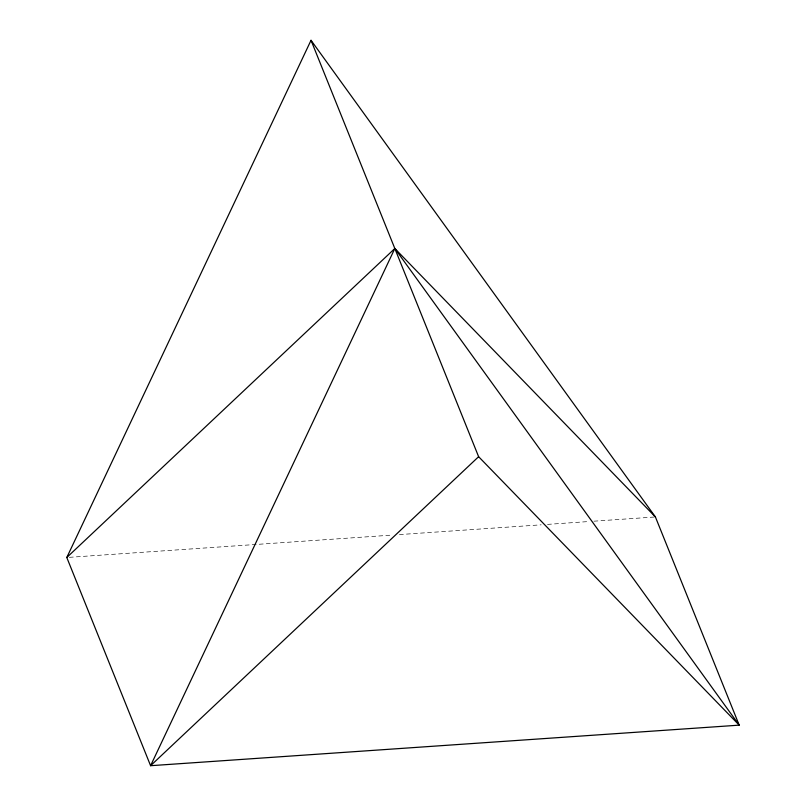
<?xml version="1.0" encoding="UTF-8"?>
<svg xmlns="http://www.w3.org/2000/svg" width="806" height="806" viewBox="0 0 806 806"><rect width="100%" height="100%" fill="white"/><g stroke="black" fill="none" stroke-linecap="round" stroke-linejoin="round"><path stroke-width="0.6" stroke-dasharray="4.03 3.02" d="M69.306 557.329L391.847 535.103M399.383 534.59L541.199 524.817M547.476 524.384L588.894 521.532M593.911 521.19L654.15 517.039"/><path stroke-width="1.21" d="M66.797 557.5L311.025 40.3L655.409 516.948L739.203 725.148L150.591 765.7L66.797 557.5L394.829 248.5L655.409 516.948M478.623 456.7L150.591 765.7L394.829 248.5L739.203 725.148L478.623 456.7L311.025 40.3"/></g></svg>
